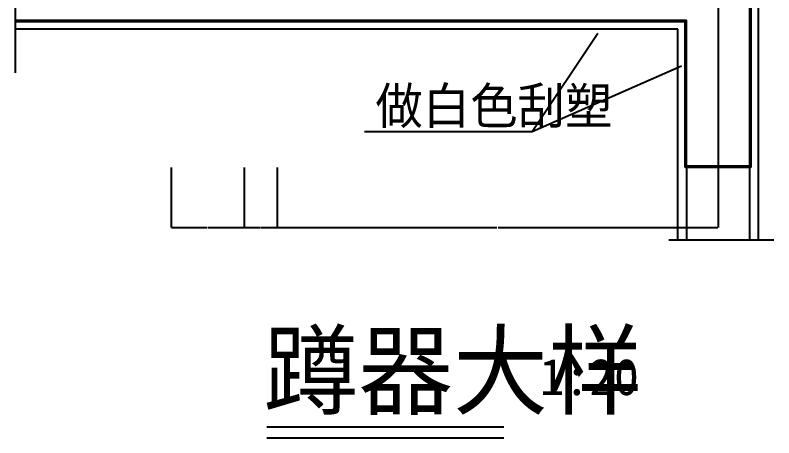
# Model space of a CAD drawing. Header units: metres. Extents: x -750 to 9354, y 114 to 2961.
# Drawn here: x 2713 to 4794, y 114 to 1274 of the extents above; entities that cross this region are included whole.
import ezdxf

# ---------------------------------------------------------------- set-up
doc = ezdxf.new("R2010")
doc.units = ezdxf.units.M
for name, color, linetype in [('DOTE', 1, 'Continuous'), ('PUB_DIM', 3, 'Continuous'), ('PUB_TEXT', 7, 'Continuous'), ('PUB_WALL', 255, 'Continuous'), ('S_FLOOR', 2, 'Continuous'), ('S_SURFACE', 6, 'Continuous')]:
    doc.layers.add(name, color=color, linetype=linetype)
doc.dimstyles.get("Standard").update_dxf_attribs({"dimtxt": 2.5, "dimasz": 2.5, "dimexe": 1.25, "dimexo": 0.625, "dimtad": 1, "dimcen": 2.5, "dimazin": 3, "dimtfac": 1, "dimtmove": 0, "dimatfit": 3})

# ---------------------------------------------------------------- blocks, each defined once
blk = doc.blocks.new('*D10')
for p, q in [((3340.98, 856.17), (3340.98, 690.89)), ((3430.97, 856.17), (3430.97, 690.89)), ((3341.23, 690.89), (3384.975, 690.89)), ((3386.975, 690.89), (3430.72, 690.89))]:
    blk.add_line(p, q)
at = {"layer": 'Defpoints'}
for p in [(3340.98, 856.17), (3430.97, 856.17), (3340.98, 690.89)]:
    blk.add_point(p, dxfattribs=at)
at = {"layer": 'PUB_DIM', "insert": (3385.975, 690.89), "char_height": 1, "attachment_point": 5}
blk.add_mtext('60', dxfattribs=at)
blk = doc.blocks.new('*D12')
for p, q in [((3140.98, 856.17), (3140.98, 690.89)), ((3340.98, 856.17), (3340.98, 690.89)), ((3141.23, 690.89), (3239.48, 690.89)), ((3242.48, 690.89), (3340.73, 690.89))]:
    blk.add_line(p, q)
at = {"layer": 'Defpoints'}
for p in [(3140.98, 856.17), (3340.98, 856.17), (3140.98, 690.89)]:
    blk.add_point(p, dxfattribs=at)
at = {"layer": 'PUB_DIM', "insert": (3240.98, 690.89), "char_height": 1, "attachment_point": 5}
blk.add_mtext('200', dxfattribs=at)
blk = doc.blocks.new('*D19')
for p, q in [((3430.97, 856.17), (3430.97, 690.89)), ((4640.98, 856.17), (4640.98, 690.89)), ((3431.22, 690.89), (4033.975, 690.89)), ((4037.975, 690.89), (4640.73, 690.89))]:
    blk.add_line(p, q)
at = {"layer": 'Defpoints'}
for p in [(3430.97, 856.17), (4640.98, 856.17), (3430.97, 690.89)]:
    blk.add_point(p, dxfattribs=at)
at = {"layer": 'PUB_DIM', "insert": (4035.975, 690.89), "char_height": 1, "attachment_point": 5}
blk.add_mtext('1400', dxfattribs=at)

msp = doc.modelspace()

# ---------------------------------------------------------------- hatches: boundary and pattern name
at = {"layer": 'S_SURFACE'}
h = msp.add_hatch(dxfattribs=at)
h.set_pattern_fill('ANSI31', scale=500)
h.paths.add_polyline_path([(4727.47, 856.17), (4554.47, 856.17), (4554.47, 656.17), (4727.47, 656.17)])

# ---------------------------------------------------------------- linework, layer by layer
for points in [[(3402.69, 143.86), (4052.82, 143.86)], [(3402.69, 113.58), (4052.82, 113.58)]]:
    msp.add_lwpolyline(points)
at = {"layer": 'DOTE'}
msp.add_line((4640.97, 2526.17), (4640.97, 717.2), dxfattribs=at)
at = {"layer": 'PUB_WALL'}
for points in [[(4727.47, 2496.17), (4727.47, 859.67), (4554.47, 859.67), (4554.47, 1259.67), (2860.97, 1259.67)], [(3140.97, 1259.67), (2712.59, 1259.67)]]:
    msp.add_lwpolyline(points, dxfattribs=at)
at = {"layer": 'S_FLOOR'}
for p, q in [((4730.97, 1356.17), (4730.97, 856.17)), ((3140.97, 1256.17), (2712.59, 1256.17)), ((4550.97, 1256.17), (2860.97, 1256.17)), ((4550.97, 856.17), (4550.97, 1256.17)), ((4730.97, 856.17), (4550.97, 856.17))]:
    msp.add_line(p, q, dxfattribs=at)
for points in [[(4554.47, 859.67), (4554.47, 656.17)], [(4727.47, 859.67), (4727.47, 656.17)]]:
    msp.add_lwpolyline(points, dxfattribs=at)
at = {"layer": 'S_SURFACE'}
for p, q in [((4750.97, 2496.17), (4750.97, 656.17)), ((2712.59, 1296.17), (2712.59, 1116.17)), ((3120.97, 1236.17), (2712.59, 1236.17)), ((4530.97, 1236.17), (2880.97, 1236.17)), ((4530.97, 656.17), (4530.97, 1236.17)), ((4130.97, 955.32), (4310.97, 1225.32)), ((4130.97, 955.32), (4540.97, 1135.32)), ((3670.97, 955.32), (4130.97, 955.32)), ((4793.9, 656.17), (4505.72, 656.17))]:
    msp.add_line(p, q, dxfattribs=at)

# ---------------------------------------------------------------- texts
at = {"layer": 'PUB_DIM'}
msp.add_text('1:20', height=100, dxfattribs=at).set_placement((4151.56, 230.95))
at = {"layer": 'PUB_TEXT'}
for s, height, p in [('做白色刮塑', 100, (3700.97, 975.32)), ('蹲器大样', 200, (3394.22, 198.52))]:
    msp.add_text(s, height=height, dxfattribs=at).set_placement(p)

# ---------------------------------------------------------------- dimensions: what is measured, and where the dimension line sits
at = {"layer": 'PUB_DIM'}
dim = msp.add_linear_dim(base=(3140.98, 690.89), p1=(3140.98, 856.17), p2=(3340.98, 856.17), dimstyle='Standard', dxfattribs=at)
dim.commit()
dim.dimension.update_dxf_attribs({"geometry": '*D12', "text_midpoint": (3240.98, 690.89)})
for base, p1, p2, text, picture, middle in [((3340.98, 690.89), (3340.98, 856.17), (3430.97, 856.17), '60', '*D10', (3385.975, 690.89)), ((3430.97, 690.89), (3430.97, 856.17), (4640.98, 856.17), '1400', '*D19', (4035.975, 690.89))]:
    dim = msp.add_linear_dim(base=base, p1=p1, p2=p2, text=text, dimstyle='Standard', dxfattribs=at)
    dim.commit()
    dim.dimension.update_dxf_attribs({"geometry": picture, "text_midpoint": middle})

doc.saveas('drawing.dxf')
